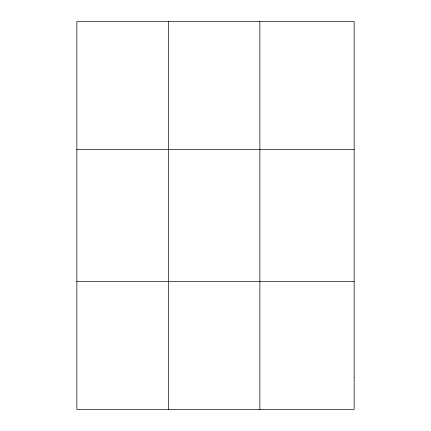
<?xml version="1.0" encoding="UTF-8"?>
<svg xmlns="http://www.w3.org/2000/svg" width="431" height="431" viewBox="0 0 431 431"><rect width="100%" height="100%" fill="white"/><g stroke="black" fill="none" stroke-linecap="round" stroke-linejoin="round"><path stroke-width="0.65" d="M168.359 409.45L168.359 21.55M259.866 409.45L259.866 21.55M76.858 149.557L354.142 149.557M76.858 281.443L354.142 281.443M354.142 377.448L354.142 409.45L76.858 409.45L76.858 21.55L354.142 21.55L354.142 377.448"/></g></svg>
